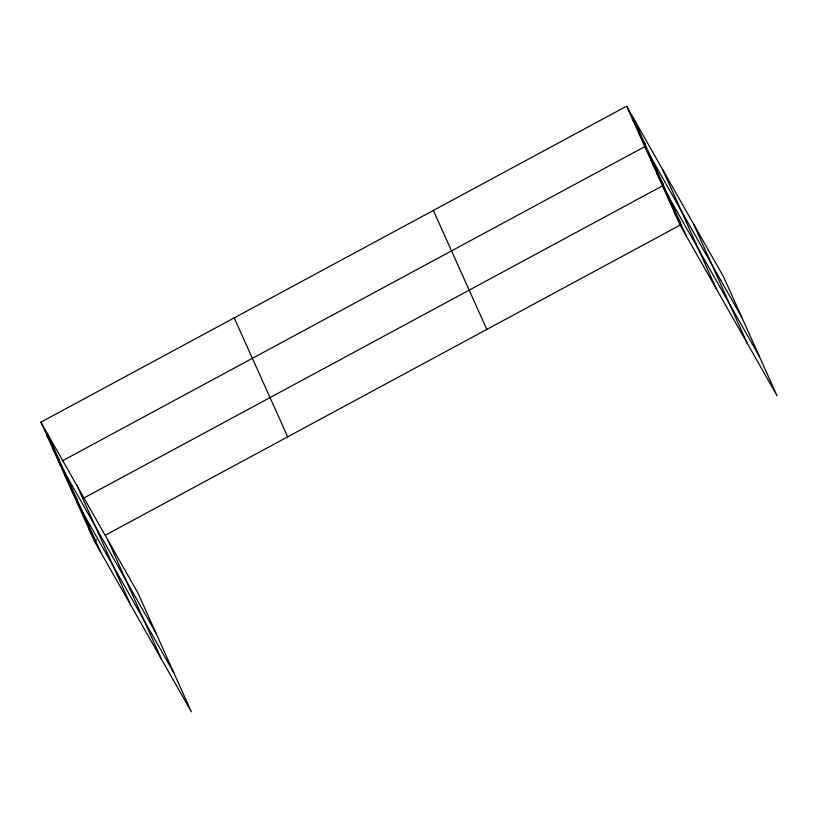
<?xml version="1.0" encoding="UTF-8"?>
<svg xmlns="http://www.w3.org/2000/svg" width="818" height="818" viewBox="0 0 818 818"><rect width="100%" height="100%" fill="white"/><g stroke="black" fill="none" stroke-linecap="round" stroke-linejoin="round"><path stroke-width="1.23" d="M40.9 422.17L137.874 592.876L191.371 711.824L94.397 541.127L40.9 422.17L626.629 106.176L723.603 276.873L777.1 395.83L680.126 225.124L626.629 106.176M62.403 460.831L644.819 146.616L741.793 317.323M83.375 498.295L662.478 185.87L759.441 356.576M94.397 541.127L96.606 539.931M105.44 535.166L680.126 225.124M632.692 119.653L639.042 130.819M638.756 133.14L645.095 144.305M650.709 159.704L657.048 170.87M656.588 172.782L662.928 183.948M668.357 198.958L674.697 210.124M674.247 212.036L680.586 223.202M46.963 435.657L53.303 446.822M53.027 449.133L59.366 460.299M59.09 462.62L156.064 633.316M64.97 475.698L71.319 486.863M70.859 488.786L77.199 499.951M76.739 501.874L173.713 672.57M82.628 514.951L88.968 526.117M88.508 528.039L94.857 539.205M693.695 224.224L747.192 343.182M662.887 169.991L716.374 288.938M632.979 117.342L686.476 236.29M433.336 210.451L486.833 329.409M234.193 317.895L287.691 436.843M107.966 540.228L161.463 659.175M77.148 485.984L130.645 604.942M47.239 433.336L100.737 552.293"/></g></svg>
